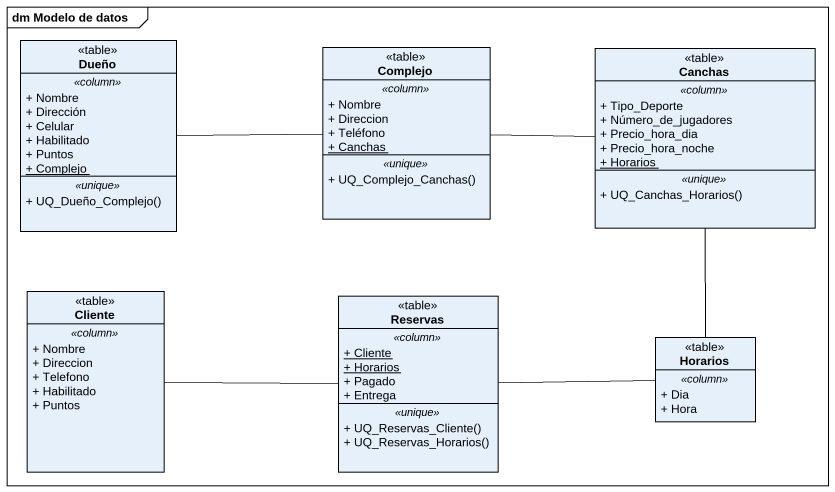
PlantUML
@startuml
mainframe dm Modelo de datos
hide circle
hide empty members
skinparam classAttributeIconSize 0
class Dueño <<table>> {
  .. <<column>> ..
  + Nombre
  + Dirección
  + Celular
  + Habilitado
  + Puntos
  {static} + Complejo
  .. <<unique>> ..
  + UQ_Dueño_Complejo()
}
class Complejo <<table>> {
  .. <<column>> ..
  + Nombre
  + Direccion
  + Teléfono
  {static} + Canchas
  .. <<unique>> ..
  + UQ_Complejo_Canchas()
}
class Canchas <<table>> {
  .. <<column>> ..
  + Tipo_Deporte
  + Número_de_jugadores
  + Precio_hora_dia
  + Precio_hora_noche
  {static} + Horarios
  .. <<unique>> ..
  + UQ_Canchas_Horarios()
}
class Cliente <<table>> {
  .. <<column>> ..
  + Nombre
  + Direccion
  + Telefono
  + Habilitado
  + Puntos
}
class Reservas <<table>> {
  .. <<column>> ..
  {static} + Cliente
  {static} + Horarios
  + Pagado
  + Entrega
  .. <<unique>> ..
  + UQ_Reservas_Cliente()
  + UQ_Reservas_Horarios()
}
class Horarios <<table>> {
  .. <<column>> ..
  + Dia
  + Hora
}
Dueño -right- Complejo
Complejo -right- Canchas
Canchas -- Horarios
Reservas -left- Cliente
Reservas -right- Horarios
@enduml
